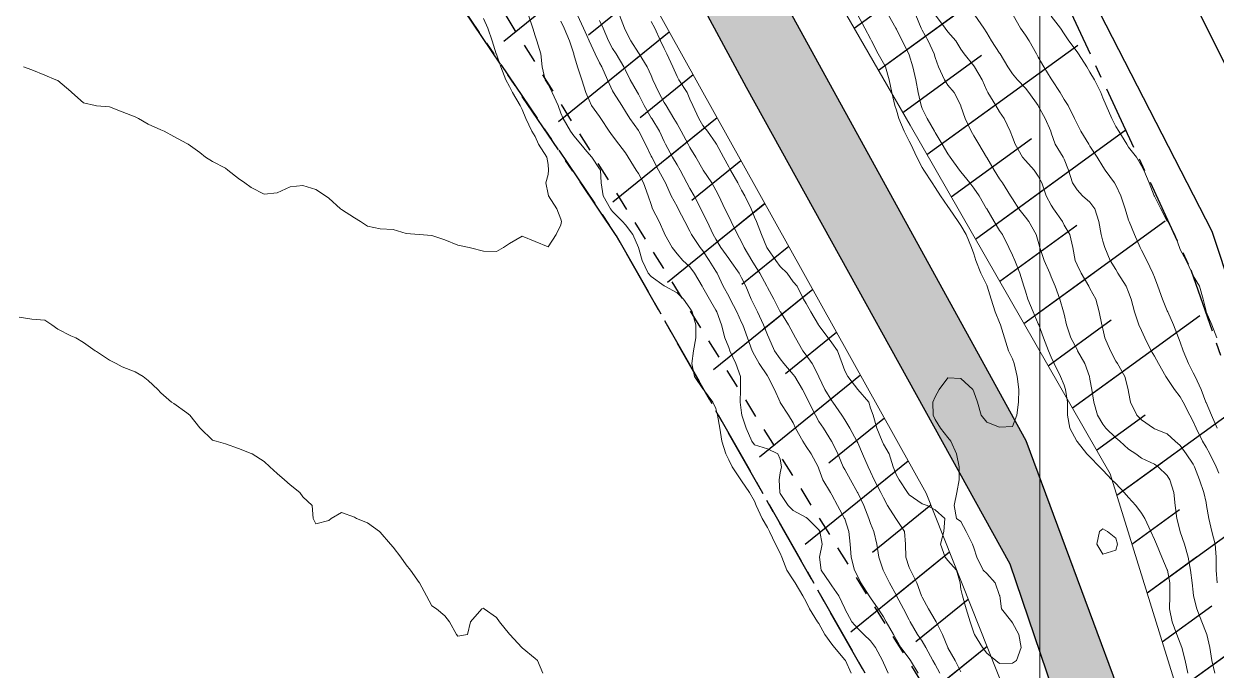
# Model space of a CAD drawing. Header units: centimetres. Extents: x 0 to 642158, y -847 to 649707.
# Drawn here: x 616927.44 to 616973.64, y 621017.87 to 621042.91 of the extents above; entities that cross this region are included whole.
import ezdxf

# ---------------------------------------------------------------- set-up
doc = ezdxf.new("R2010")
doc.units = ezdxf.units.CM
doc.header["$MEASUREMENT"] = 0
doc.linetypes.add('CENTERX2', pattern=[4, 2.5, -0.5, 0.5, -0.5])
doc.linetypes.add('JIS_02_0.7', pattern=[1.35, 0.75, -0.6])
for name, color, linetype, lineweight in [('MEV_grille', 254, 'Continuous', 9), ('MEV_schema paysager_V', 7, 'Continuous', 20), ('WAL_parcellaire agricole', 7, 'JIS_02_0.7', 25), ('WAL_topographie 0.5', 253, 'Continuous', 20)]:
    doc.layers.add(name, color=color, linetype=linetype, lineweight=lineweight)
doc.layers.add('MEV_schema paysager_Ha', color=7, linetype='Continuous', lineweight=25, transparency=0.13)
doc.layers.add('SPW_parcellaire cadastral', color=7, linetype='CENTERX2', lineweight=25, true_color=0xff0542)
doc.layers.add('XREF_SPW orthophoto A0 500e', color=7, linetype='Continuous')
picture_1 = doc.add_image_def('image2.png', size_in_pixel=(6614, 11023))

# ---------------------------------------------------------------- blocks, each defined once
blk = doc.blocks.new('*U112')
at = {"layer": 'MEV_grille', "transparency": 33554687}
blk.add_lwpolyline([(0, 1825.476), (0, -1825.476)], dxfattribs=at)
blk = doc.blocks.new('*U113')
at = {"layer": 'MEV_grille', "color": 0, "linetype": 'ByBlock', "lineweight": -2, "transparency": 16777216}
blk.add_blockref('*U112', (1600, 0), dxfattribs=at)

msp = doc.modelspace()

# ---------------------------------------------------------------- linework, layer by layer
at = {"layer": 'WAL_topographie 0.5'}
for points in [[(616945.75, 621034.089), (616946.028, 621034.25), (616946.25, 621034.404), (616946.75, 621034.692), (616947.25, 621034.479), (616947.75, 621034.281), (616948.062, 621034.75), (616948.25, 621035.125), (616948.269, 621035.25), (616948.25, 621035.35), (616948.096, 621035.75), (616947.765, 621036.25), (616947.75, 621036.321), (616947.665, 621036.75), (616947.75, 621037.083), (616947.77, 621037.25), (616947.75, 621037.464), (616947.701, 621037.75), (616947.381, 621038.25), (616947.25, 621038.554), (616947.125, 621038.75), (616946.889, 621039.25), (616946.75, 621039.591), (616946.67, 621039.75), (616946.372, 621040.25), (616946.25, 621040.491), (616946.118, 621040.75), (616945.923, 621041.25), (616945.75, 621041.74), (616945.745, 621041.75), (616945.581, 621042.25), (616945.419, 621042.75), (616945.25, 621043.118)], [(616959.496, 621017.75), (616959.278, 621018.25), (616959.25, 621018.278), (616958.854, 621018.75), (616958.75, 621018.884), (616958.473, 621019.25), (616958.25, 621019.681), (616958.198, 621019.75), (616957.889, 621020.25), (616957.75, 621020.525), (616957.621, 621020.75), (616957.321, 621021.25), (616957.25, 621021.377), (616957, 621021.75), (616956.808, 621022.25), (616956.75, 621022.406), (616956.571, 621022.75), (616956.332, 621023.25), (616956.25, 621023.396), (616956.054, 621023.75), (616955.815, 621024.25), (616955.75, 621024.417), (616955.56, 621024.75), (616955.25, 621025.205), (616955.218, 621025.25), (616954.881, 621025.75), (616954.75, 621026.021), (616954.644, 621026.25), (616954.491, 621026.75), (616954.403, 621027.25), (616954.321, 621027.75), (616954.25, 621028.015), (616954.142, 621028.25), (616953.771, 621028.75), (616953.75, 621028.777), (616953.428, 621029.25), (616953.317, 621029.75), (616953.384, 621030.25), (616953.477, 621030.75), (616953.476, 621031.25), (616953.333, 621031.75), (616953.25, 621031.901), (616953.005, 621032.25), (616952.75, 621032.49), (616952.28, 621032.75), (616952.25, 621032.765), (616951.75, 621033.119), (616951.63, 621033.25), (616951.404, 621033.75), (616951.252, 621034.25), (616951.25, 621034.254), (616951.035, 621034.75), (616950.75, 621035.131), (616950.637, 621035.25), (616950.25, 621035.639), (616950.166, 621035.75), (616949.886, 621036.25), (616949.805, 621036.75), (616949.779, 621037.25), (616949.75, 621037.302), (616949.452, 621037.75), (616949.25, 621037.964), (616949.017, 621038.25), (616948.75, 621038.573), (616948.618, 621038.75), (616948.336, 621039.25), (616948.25, 621039.458), (616948.137, 621039.75), (616947.906, 621040.25), (616947.75, 621040.565), (616947.64, 621040.75), (616947.518, 621041.25), (616947.473, 621041.75), (616947.318, 621042.25), (616947.25, 621042.456), (616947.165, 621042.75), (616946.999, 621043.25)], [(616962.09, 621017.75), (616961.799, 621018.25), (616961.75, 621018.32), (616961.428, 621018.75), (616961.25, 621019.046), (616961.136, 621019.25), (616960.857, 621019.75), (616960.75, 621019.945), (616960.538, 621020.25), (616960.25, 621020.671), (616960.196, 621020.75), (616959.874, 621021.25), (616959.75, 621021.503), (616959.629, 621021.75), (616959.497, 621022.25), (616959.462, 621022.75), (616959.41, 621023.25), (616959.25, 621023.73), (616959.242, 621023.75), (616958.964, 621024.25), (616958.75, 621024.671), (616958.692, 621024.75), (616958.4, 621025.25), (616958.25, 621025.671), (616958.219, 621025.75), (616957.95, 621026.25), (616957.75, 621026.538), (616957.619, 621026.75), (616957.344, 621027.25), (616957.25, 621027.461), (616957.072, 621027.75), (616956.75, 621028.247), (616956.748, 621028.25), (616956.523, 621028.75), (616956.272, 621029.25), (616956.25, 621029.277), (616955.93, 621029.75), (616955.75, 621030.072), (616955.664, 621030.25), (616955.48, 621030.75), (616955.298, 621031.25), (616955.25, 621031.348), (616955.06, 621031.75), (616954.805, 621032.25), (616954.75, 621032.36), (616954.543, 621032.75), (616954.302, 621033.25), (616954.25, 621033.333), (616954, 621033.75), (616953.75, 621034.114), (616953.641, 621034.25), (616953.315, 621034.75), (616953.25, 621034.881), (616953.053, 621035.25), (616952.798, 621035.75), (616952.75, 621035.833), (616952.519, 621036.25), (616952.303, 621036.75), (616952.25, 621036.847), (616952.033, 621037.25), (616951.767, 621037.75), (616951.75, 621037.788), (616951.533, 621038.25), (616951.266, 621038.75), (616951.25, 621038.776), (616950.917, 621039.25), (616950.75, 621039.524), (616950.608, 621039.75), (616950.287, 621040.25), (616950.25, 621040.323), (616950.048, 621040.75), (616949.841, 621041.25), (616949.75, 621041.407), (616949.572, 621041.75), (616949.341, 621042.25), (616949.25, 621042.464), (616949.13, 621042.75), (616948.893, 621043.25)], [(616962.932, 621017.75), (616962.75, 621018.09), (616962.666, 621018.25), (616962.395, 621018.75), (616962.25, 621018.99), (616962.074, 621019.25), (616961.788, 621019.75), (616961.75, 621019.817), (616961.522, 621020.25), (616961.259, 621020.75), (616961.25, 621020.768), (616960.979, 621021.25), (616960.75, 621021.726), (616960.737, 621021.75), (616960.568, 621022.25), (616960.497, 621022.75), (616960.378, 621023.25), (616960.25, 621023.556), (616960.184, 621023.75), (616959.991, 621024.25), (616959.75, 621024.748), (616959.749, 621024.75), (616959.472, 621025.25), (616959.25, 621025.643), (616959.192, 621025.75), (616958.978, 621026.25), (616958.75, 621026.732), (616958.74, 621026.75), (616958.421, 621027.25), (616958.25, 621027.513), (616958.114, 621027.75), (616957.857, 621028.25), (616957.75, 621028.478), (616957.615, 621028.75), (616957.311, 621029.25), (616957.25, 621029.33), (616956.889, 621029.75), (616956.75, 621029.935), (616956.53, 621030.25), (616956.301, 621030.75), (616956.25, 621030.864), (616956.104, 621031.25), (616955.869, 621031.75), (616955.75, 621031.991), (616955.628, 621032.25), (616955.416, 621032.75), (616955.25, 621033.072), (616955.152, 621033.25), (616954.806, 621033.75), (616954.75, 621033.825), (616954.442, 621034.25), (616954.25, 621034.567), (616954.146, 621034.75), (616953.913, 621035.25), (616953.75, 621035.578), (616953.668, 621035.75), (616953.411, 621036.25), (616953.25, 621036.539), (616953.133, 621036.75), (616952.868, 621037.25), (616952.75, 621037.447), (616952.572, 621037.75), (616952.305, 621038.25), (616952.25, 621038.357), (616952.065, 621038.75), (616951.768, 621039.25), (616951.75, 621039.279), (616951.471, 621039.75), (616951.25, 621040.186), (616951.213, 621040.25), (616950.929, 621040.75), (616950.75, 621041.122), (616950.692, 621041.25), (616950.385, 621041.75), (616950.25, 621041.963), (616950.088, 621042.25), (616949.886, 621042.75), (616949.75, 621043.05)], [(616963.75, 621017.808), (616963.524, 621018.25), (616963.25, 621018.741), (616963.246, 621018.75), (616963.043, 621019.25), (616962.787, 621019.75), (616962.75, 621019.812), (616962.489, 621020.25), (616962.25, 621020.706), (616962.229, 621020.75), (616962.046, 621021.25), (616961.791, 621021.75), (616961.75, 621021.845), (616961.621, 621022.25), (616961.606, 621022.75), (616961.563, 621023.25), (616961.25, 621023.712), (616961.226, 621023.75), (616960.911, 621024.25), (616960.75, 621024.551), (616960.651, 621024.75), (616960.386, 621025.25), (616960.25, 621025.552), (616960.155, 621025.75), (616959.938, 621026.25), (616959.75, 621026.686), (616959.721, 621026.75), (616959.449, 621027.25), (616959.25, 621027.573), (616959.135, 621027.75), (616958.793, 621028.25), (616958.75, 621028.313), (616958.483, 621028.75), (616958.25, 621029.242), (616958.247, 621029.25), (616957.987, 621029.75), (616957.75, 621030.079), (616957.623, 621030.25), (616957.344, 621030.75), (616957.25, 621030.916), (616957.072, 621031.25), (616956.754, 621031.75), (616956.75, 621031.756), (616956.499, 621032.25), (616956.25, 621032.702), (616956.226, 621032.75), (616955.957, 621033.25), (616955.75, 621033.582), (616955.643, 621033.75), (616955.352, 621034.25), (616955.25, 621034.464), (616955.089, 621034.75), (616954.845, 621035.25), (616954.75, 621035.451), (616954.607, 621035.75), (616954.372, 621036.25), (616954.25, 621036.468), (616954.095, 621036.75), (616953.765, 621037.25), (616953.75, 621037.274), (616953.473, 621037.75), (616953.25, 621038.124), (616953.177, 621038.25), (616952.911, 621038.75), (616952.75, 621039.041), (616952.629, 621039.25), (616952.325, 621039.75), (616952.25, 621039.873), (616952.049, 621040.25), (616951.817, 621040.75), (616951.75, 621040.907), (616951.59, 621041.25), (616951.279, 621041.75), (616951.25, 621041.795), (616950.963, 621042.25), (616950.75, 621042.658), (616950.71, 621042.75), (616950.521, 621043.25)], [(616959.75, 621043.25), (616960.028, 621042.75), (616960.25, 621042.329), (616960.287, 621042.25), (616960.544, 621041.75), (616960.75, 621041.392), (616960.825, 621041.25), (616960.973, 621040.75), (616961.067, 621040.25), (616961.188, 621039.75), (616961.25, 621039.572), (616961.346, 621039.25), (616961.553, 621038.75), (616961.75, 621038.368), (616961.808, 621038.25), (616962.036, 621037.75), (616962.25, 621037.351), (616962.313, 621037.25), (616962.635, 621036.75), (616962.75, 621036.576), (616962.96, 621036.25), (616963.25, 621035.843), (616963.313, 621035.75), (616963.639, 621035.25), (616963.75, 621035.101), (616963.958, 621034.75), (616964.166, 621034.25), (616964.25, 621034.006), (616964.326, 621033.75), (616964.526, 621033.25), (616964.75, 621032.788), (616964.767, 621032.75), (616964.917, 621032.25), (616965.075, 621031.75), (616965.25, 621031.347), (616965.286, 621031.25), (616965.435, 621030.75), (616965.591, 621030.25), (616965.75, 621029.932), (616965.808, 621029.75), (616965.928, 621029.25), (616965.989, 621028.75), (616965.986, 621028.25), (616965.912, 621027.75), (616965.75, 621027.319), (616965.25, 621027.282), (616964.75, 621027.476), (616964.541, 621027.75), (616964.387, 621028.25), (616964.25, 621028.65), (616964.207, 621028.75), (616963.75, 621029.177), (616963.25, 621029.2), (616962.904, 621028.75), (616962.75, 621028.464), (616962.662, 621028.25), (616962.674, 621027.75), (616962.75, 621027.588), (616962.962, 621027.25), (616963.25, 621026.888), (616963.357, 621026.75), (616963.579, 621026.25), (616963.678, 621025.75), (616963.682, 621025.25), (616963.59, 621024.75), (616963.487, 621024.25), (616963.578, 621023.75), (616963.75, 621023.63), (616963.953, 621023.25), (616964.197, 621022.75), (616964.25, 621022.609), (616964.364, 621022.25), (616964.613, 621021.75), (616964.75, 621021.622), (616965.083, 621021.25), (616965.25, 621020.767), (616965.254, 621020.75), (616965.329, 621020.25), (616965.722, 621019.75), (616965.75, 621019.71), (616965.998, 621019.25), (616966.08, 621018.75), (616965.904, 621018.25), (616965.75, 621018.143), (616965.25, 621018.125), (616965.107, 621018.25), (616964.75, 621018.526), (616964.593, 621018.75), (616964.279, 621019.25), (616964.25, 621019.318), (616964.103, 621019.75), (616963.956, 621020.25), (616963.817, 621020.75), (616963.75, 621021.01), (616963.716, 621021.25), (616963.582, 621021.75), (616963.25, 621022.124), (616963.145, 621022.25), (616962.957, 621022.75), (616963.086, 621023.25), (616963.126, 621023.75), (616962.75, 621024.083), (616962.442, 621024.25), (616962.25, 621024.311), (616961.75, 621024.66), (616961.684, 621024.75), (616961.356, 621025.25), (616961.25, 621025.434), (616961.13, 621025.75), (616960.971, 621026.25), (616960.75, 621026.628), (616960.697, 621026.75), (616960.494, 621027.25), (616960.351, 621027.75), (616960.25, 621028.029), (616960.179, 621028.25), (616959.75, 621028.75), (616959.75, 621028.75), (616959.368, 621029.25), (616959.25, 621029.475), (616959.146, 621029.75), (616958.969, 621030.25), (616958.75, 621030.551), (616958.611, 621030.75), (616958.25, 621031.223), (616958.234, 621031.25), (616957.94, 621031.75), (616957.75, 621032.078), (616957.656, 621032.25), (616957.399, 621032.75), (616957.25, 621032.924), (616957.011, 621033.25), (616956.75, 621033.507), (616956.579, 621033.75), (616956.25, 621034.211), (616956.229, 621034.25), (616956.021, 621034.75), (616955.831, 621035.25), (616955.75, 621035.428), (616955.619, 621035.75), (616955.381, 621036.25), (616955.25, 621036.464), (616955.102, 621036.75), (616954.817, 621037.25), (616954.75, 621037.376), (616954.545, 621037.75), (616954.278, 621038.25), (616954.25, 621038.292), (616953.931, 621038.75), (616953.75, 621038.981), (616953.592, 621039.25), (616953.359, 621039.75), (616953.25, 621039.997), (616953.137, 621040.25), (616952.825, 621040.75), (616952.75, 621040.871), (616952.581, 621041.25), (616952.356, 621041.75), (616952.25, 621041.956), (616952.104, 621042.25), (616951.884, 621042.75), (616951.75, 621043.002)], [(616960.932, 621017.75), (616960.75, 621018.156), (616960.714, 621018.25), (616960.444, 621018.75), (616960.25, 621019.007), (616959.986, 621019.25), (616959.75, 621019.486), (616959.519, 621019.75), (616959.253, 621020.25), (616959.25, 621020.256), (616959.019, 621020.75), (616958.75, 621021.146), (616958.67, 621021.25), (616958.338, 621021.75), (616958.27, 621022.25), (616958.375, 621022.75), (616958.289, 621023.25), (616958.25, 621023.311), (616957.804, 621023.75), (616957.75, 621023.787), (616957.25, 621024.054), (616957.052, 621024.25), (616956.75, 621024.717), (616956.735, 621024.75), (616956.705, 621025.25), (616956.75, 621025.522), (616956.795, 621025.75), (616956.75, 621026.052), (616956.659, 621026.25), (616956.25, 621026.451), (616955.75, 621026.606), (616955.647, 621026.75), (616955.43, 621027.25), (616955.266, 621027.75), (616955.25, 621027.837), (616955.194, 621028.25), (616955.205, 621028.75), (616955.203, 621029.25), (616955.028, 621029.75), (616954.794, 621030.25), (616954.75, 621030.375), (616954.6, 621030.75), (616954.477, 621031.25), (616954.292, 621031.75), (616954.25, 621031.825), (616954.004, 621032.25), (616953.75, 621032.703), (616953.719, 621032.75), (616953.423, 621033.25), (616953.25, 621033.494), (616952.977, 621033.75), (616952.75, 621034.007), (616952.556, 621034.25), (616952.278, 621034.75), (616952.25, 621034.811), (616952.052, 621035.25), (616951.795, 621035.75), (616951.75, 621035.911), (616951.634, 621036.25), (616951.453, 621036.75), (616951.25, 621037.11), (616951.163, 621037.25), (616950.855, 621037.75), (616950.75, 621037.918), (616950.489, 621038.25), (616950.25, 621038.578), (616950.114, 621038.75), (616949.799, 621039.25), (616949.75, 621039.328), (616949.44, 621039.75), (616949.25, 621040.169), (616949.22, 621040.25), (616949.065, 621040.75), (616948.889, 621041.25), (616948.75, 621041.731), (616948.745, 621041.75), (616948.583, 621042.25), (616948.375, 621042.75), (616948.25, 621043.023)], [(616927.417, 621041.25), (616927.75, 621041.132), (616928.25, 621040.92), (616928.678, 621040.75), (616928.75, 621040.715), (616929.25, 621040.29), (616929.298, 621040.25), (616929.75, 621039.854), (616930.204, 621039.75), (616930.25, 621039.741), (616930.75, 621039.694), (616931.25, 621039.5), (616931.75, 621039.31), (616931.875, 621039.25), (616932.25, 621039.031), (616932.75, 621038.81), (616932.87, 621038.75), (616933.25, 621038.552), (616933.75, 621038.276), (616933.802, 621038.25), (616934.25, 621037.925), (616934.476, 621037.75), (616934.75, 621037.577), (616935.25, 621037.318), (616935.347, 621037.25), (616935.75, 621036.921), (616936, 621036.75), (616936.25, 621036.579), (616936.75, 621036.311), (616937.25, 621036.361), (616937.75, 621036.604), (616938.25, 621036.652), (616938.75, 621036.491), (616939.132, 621036.25), (616939.25, 621036.155), (616939.709, 621035.75), (616939.75, 621035.725), (616940.25, 621035.393), (616940.476, 621035.25), (616940.75, 621035.08), (616941.25, 621034.972), (616941.75, 621034.944), (616942.25, 621034.79), (616942.75, 621034.75), (616942.75, 621034.75), (616943.25, 621034.719), (616943.75, 621034.541), (616944.25, 621034.339), (616944.694, 621034.25), (616944.75, 621034.236), (616945.25, 621034.105), (616945.75, 621034.089)], [(616927.25, 621031.543), (616927.75, 621031.478), (616928.25, 621031.436), (616928.521, 621031.25), (616928.75, 621031.083), (616929.25, 621030.83), (616929.445, 621030.75), (616929.75, 621030.573), (616930.204, 621030.25), (616930.25, 621030.217), (616930.75, 621029.885), (616931.019, 621029.75), (616931.25, 621029.63), (616931.75, 621029.429), (616932.054, 621029.25), (616932.25, 621029.1), (616932.625, 621028.75), (616932.75, 621028.615), (616933.163, 621028.25), (616933.25, 621028.209), (616933.75, 621027.846), (616933.867, 621027.75), (616934.25, 621027.264), (616934.264, 621027.25), (616934.75, 621026.788), (616934.886, 621026.75), (616935.25, 621026.642), (616935.75, 621026.462), (616936.25, 621026.273), (616936.287, 621026.25), (616936.75, 621025.952), (616936.962, 621025.75), (616937.25, 621025.489), (616937.542, 621025.25), (616937.75, 621025.047), (616938.129, 621024.75), (616938.25, 621024.591), (616938.607, 621024.25), (616938.644, 621023.75), (616938.75, 621023.544), (616939.25, 621023.673), (616939.341, 621023.75), (616939.75, 621023.975), (616940.25, 621023.796), (616940.321, 621023.75), (616940.75, 621023.583), (616941.212, 621023.25), (616941.25, 621023.221), (616941.643, 621022.75), (616941.75, 621022.638), (616942.048, 621022.25), (616942.25, 621021.958), (616942.417, 621021.75), (616942.75, 621021.266), (616942.764, 621021.25), (616943.044, 621020.75), (616943.25, 621020.361), (616943.431, 621020.25), (616943.75, 621019.981), (616943.927, 621019.75), (616944.2, 621019.25), (616944.25, 621019.19), (616944.625, 621019.25), (616944.75, 621019.75), (616944.75, 621019.75), (616945.178, 621020.25), (616945.25, 621020.279), (616945.279, 621020.25), (616945.75, 621019.917), (616945.871, 621019.75), (616946.25, 621019.269), (616946.263, 621019.25), (616946.733, 621018.75), (616946.75, 621018.735), (616947.25, 621018.319), (616947.336, 621018.25), (616947.553, 621017.75)], [(616969.821, 621022.75), (616969.75, 621022.519), (616969.25, 621022.365), (616969.024, 621022.75), (616969.125, 621023.25), (616969.25, 621023.351), (616969.436, 621023.25), (616969.75, 621022.99), (616969.821, 621022.75)]]:
    msp.add_lwpolyline(points, dxfattribs=at)

# ---------------------------------------------------------------- pictures from other files: only their frames are drawn
image = msp.add_image(picture_1, insert=(616830.845, 620745.783), size_in_units=(429.466, 715.756), dxfattribs=dict(brightness=75))
image.dxf.flags = 7

# ---------------------------------------------------------------- next in the draw order: wipeouts: each hides what was drawn before it
msp.add_wipeout([(616970.725, 621058.078), (616976.551, 621059.816), (616979.173, 621050.828), (617003.962, 621058.217), (617002.93, 621062.013), (617017.746, 621065.982), (617017.599, 621068.996), (617018.689, 621069.026), (617015.035, 621082.757), (617021.471, 621084.207), (617023.543, 621075.819), (617017.722, 621074.351), (617019.19, 621069.082), (617039.016, 621069.277), (617051.92, 621070.219), (617052.746, 621057.949), (617055.418, 621058.121), (617056.67, 621044.451), (617054.226, 621044.233), (617062.131, 621016.543), (617027.393, 621006.225), (617026.476, 621009.473), (617019.532, 621007.273), (617020.502, 621004.156), (616988.43, 620994.994), (616983.128, 621015.156), (616975.418, 621044.848), (616974.335, 621049.238), (616973.452, 621048.957), (616973.031, 621050.341)]).dxf.layer = 'XREF_SPW orthophoto A0 500e'

# ---------------------------------------------------------------- next in the draw order: hatches: boundary and pattern name
at = {"layer": 'MEV_schema paysager_Ha', "true_color": 0xffffff, "transparency": 33554687}
h = msp.add_hatch(color=7, dxfattribs=at)
h.dxf.hatch_style = 1
h.paths.add_polyline_path([(617076.957, 620775.289), (617077.201, 620777.105), (617077.126, 620779.957), (617075.099, 620784.986), (617072.172, 620790.466), (617067.368, 620798.797), (617064.065, 620804.577), (617056.243, 620818.296), (617050.046, 620830.95), (617047.611, 620836.834), (617045.379, 620844.037), (617042.362, 620852.742), (617037.909, 620861.649), (617028.342, 620880.123), (617020.095, 620896.123), (617010.198, 620916.411), (617002.446, 620933.73), (616993.044, 620956.493), (616983.642, 620978.596), (616973.25, 621002.678), (616968.962, 621012.244), (616965.663, 621021.976), (616955.436, 621040.45), (616945.21, 621059.419), (616940.921, 621068.986), (616935.478, 621077.398), (616927.231, 621088.119), (616919.756, 621098.032), (616908.594, 621115.419), (616899.05, 621136.883), (616888.424, 621173.846), (616877.62, 621211.722), (616864.401, 621250.858), (616862.596, 621274.031), (616860.047, 621301.222), (616858.914, 621326.713), (616859.197, 621346.539), (616860.896, 621376.279), (616861.463, 621404.886), (616860.613, 621429.244), (616859.48, 621444.822), (616854.948, 621465.215), (616849, 621490.706), (616837.671, 621532.058), (616829.74, 621571.711), (616822.943, 621588.705), (616820.394, 621592.954), (616812.463, 621606.549), (616808.781, 621634.306), (616806.798, 621652.15), (616807.931, 621670.56), (616809.064, 621685.289), (616812.18, 621684.156), (616809.914, 621652.433), (616812.18, 621634.873), (616813.879, 621615.896), (616816.995, 621605.7), (616822.943, 621593.52), (616829.174, 621581.341), (616832.006, 621572.561), (616837.954, 621544.521), (616851.266, 621492.689), (616857.498, 621468.614), (616860.896, 621451.903), (616862.879, 621435.758), (616864.295, 621409.984), (616863.729, 621378.545), (616862.029, 621341.724), (616862.313, 621319.632), (616865.428, 621273.181), (616866.561, 621255.621), (616870.995, 621241.549), (616880.863, 621212.431), (616888.067, 621186.88), (616893.901, 621167.537), (616903.21, 621136.7), (616913.794, 621113.645), (616922.701, 621099.354), (616933.688, 621085.113), (616938.674, 621078.225), (616946.15, 621064.154), (616956.913, 621043.761), (616966.26, 621026.766), (616969.942, 621016.853), (616981.555, 620991.079), (616995.15, 620956.807), (617005.346, 620932.732), (617016.676, 620908.941), (617026.306, 620890.247), (617038.202, 620866.455), (617044.999, 620853.993), (617049.248, 620839.831), (617054.346, 620826.519), (617065.959, 620806.409), (617077.565, 620785.227), (617080.472, 620780.563), (617081.622, 620779.211), (617083.041, 620778.332)])
at = {"layer": 'MEV_schema paysager_Ha', "transparency": 33554687}
h = msp.add_hatch(dxfattribs=at)
h.set_pattern_fill('ANSI31', color=60, scale=30, angle=354)
h.paths.add_polyline_path([(616763.793, 621237.399), (616780.361, 621223.636), (616806.73, 621203.109), (616835.432, 621183.048), (616849.2, 621170.918), (616860.426, 621161.465), (616877.021, 621145.92), (616895.432, 621126.667), (616906.244, 621113.266), (616915.551, 621100.874), (616925.104, 621088.577), (616933.769, 621076.473), (616936.099, 621075.05), (616937.977, 621072.979), (616937.912, 621070.973), (616937.135, 621069.225), (616936.358, 621067.608), (616937.135, 621064.501), (616940.76, 621060.683), (616945.227, 621056.8), (616947.105, 621052.206), (616962.41, 621024.728), (616974.109, 620995.255), (616988.613, 620964.831), (617000.873, 620934.818), (616994.034, 620945.287), (616980.56, 620976.65), (616967.841, 621003.399), (616952.474, 621032.764), (616936.299, 621056.62), (616930.996, 621060.508), (616927.549, 621064.307), (616925.604, 621066.074), (616925.516, 621067.841), (616925.125, 621068.86), (616924.852, 621069.499), (616924.487, 621070.183), (616924.304, 621071.324), (616923.391, 621073.103), (616922.341, 621073.925), (616921.096, 621075.97), (616919.417, 621078.356), (616911.722, 621092.304), (616907.214, 621097.272), (616901.665, 621105.707), (616893.69, 621116.453), (616882.131, 621129.394), (616872.652, 621139.563), (616858.571, 621155.492), (616844.444, 621168.426), (616830.582, 621180.304), (616816.719, 621190.861), (616800.357, 621202.226), (616786.054, 621214.304), (616772.55, 621226.115), (616757.239, 621240.336), (616751.019, 621247.072), (616746.267, 621252.771), (616748.773, 621253.031), (616755.597, 621245.259), (616761.904, 621239.386)])
h = msp.add_hatch(dxfattribs=at)
h.set_pattern_fill('ANSI31', color=60, scale=15, angle=354)
h.paths.add_polyline_path([(616763.793, 621237.399), (616780.361, 621223.636), (616806.73, 621203.109), (616835.432, 621183.048), (616849.2, 621170.918), (616860.426, 621161.465), (616877.021, 621145.92), (616895.432, 621126.667), (616906.244, 621113.266), (616915.551, 621100.874), (616925.104, 621088.577), (616933.769, 621076.473), (616936.099, 621075.05), (616937.977, 621072.979), (616937.912, 621070.973), (616937.135, 621069.225), (616936.358, 621067.608), (616937.135, 621064.501), (616940.76, 621060.683), (616945.227, 621056.8), (616947.105, 621052.206), (616962.41, 621024.728), (616974.109, 620995.255), (616988.613, 620964.831), (617000.873, 620934.818), (616995.278, 620946.197), (616981.322, 620977.591), (616968.949, 621004.724), (616954.95, 621033.47), (616939.273, 621058.598), (616934.212, 621062.775), (616932.292, 621066.548), (616932.356, 621068.019), (616932.484, 621070.385), (616932.676, 621072.303), (616931.333, 621074.286), (616929.926, 621075.948), (616928.134, 621077.547), (616926.215, 621078.186), (616923.976, 621080.872), (616915.079, 621094.601), (616910.377, 621100.394), (616904.363, 621108.155), (616896.709, 621119.194), (616884.982, 621132.444), (616875.303, 621142.281), (616859.978, 621158.245), (616846.267, 621170.017), (616832.7, 621182.018), (616818.337, 621192.934), (616802.115, 621203.987), (616787.085, 621215.761), (616773.725, 621227.447), (616758.184, 621241.318), (616751.756, 621248.212), (616746.267, 621252.771), (616748.773, 621253.031), (616755.597, 621245.259), (616761.904, 621239.386)])
h = msp.add_hatch(dxfattribs=at)
h.set_pattern_fill('ANSI31', color=60, scale=30, angle=351)
h.paths.add_polyline_path([(616875.009, 621239.839), (616881.874, 621229.81), (616886.45, 621221.893), (616888.914, 621212.275), (616893.321, 621190.809), (616897.189, 621179.05), (616907.993, 621151.58), (616917.109, 621129.424), (616929.889, 621106.642), (616946.16, 621080.317), (616949.697, 621074.039), (616954.461, 621066.102), (616970.722, 621037.835), (616976.752, 621021.411), (616980.026, 621010.154), (616982.854, 620999.006), (616989.654, 620982.876), (616995.508, 620967.769), (616999.131, 620959.573), (617008.258, 620938.09), (617012.245, 620928.983), (617006.707, 620935.343), (617001.767, 620944.62), (616986.247, 620981.031), (616974.528, 621009.365), (616969.536, 621025.48), (616961.782, 621038.985), (616953.793, 621052.843), (616948.624, 621065.291), (616943.572, 621072.338), (616939.46, 621079.501), (616933.339, 621087.695), (616925.21, 621101.403), (616919.298, 621110.267), (616914.617, 621117.983), (616909.523, 621128.986), (616904.832, 621137.752), (616902.895, 621142.645), (616900.855, 621153.449), (616896.267, 621165.681), (616894.227, 621175.466), (616888.652, 621193.859), (616882.864, 621212.223), (616878.837, 621226.562), (616877.632, 621230.778), (616875.619, 621237.576)])
h = msp.add_hatch(dxfattribs=at)
h.set_pattern_fill('ANSI31', color=60, scale=15, angle=351)
h.paths.add_polyline_path([(616875.009, 621239.839), (616880.056, 621228.321), (616883.246, 621219.665), (616885.677, 621210.097), (616891.45, 621190.962), (616895.4, 621178.509), (616904.363, 621150.017), (616913.902, 621126.919), (616927.359, 621104.657), (616942.855, 621079.785), (616947.381, 621071.265), (616954.192, 621058.974), (616967.867, 621036.168), (616973.007, 621021.906), (616975.995, 621012.026), (616979.672, 621000.423), (616985.533, 620986.177), (616992.732, 620968.731), (616997.119, 620959.334), (617006.326, 620938.311), (617012.245, 620928.983), (617006.707, 620935.343), (617001.767, 620944.62), (616986.247, 620981.031), (616974.528, 621009.365), (616969.536, 621025.48), (616961.782, 621038.985), (616953.793, 621052.843), (616948.624, 621065.291), (616943.572, 621072.338), (616939.46, 621079.501), (616933.339, 621087.695), (616925.21, 621101.403), (616919.298, 621110.267), (616914.617, 621117.983), (616909.523, 621128.986), (616904.832, 621137.752), (616902.895, 621142.645), (616900.855, 621153.449), (616896.267, 621165.681), (616894.227, 621175.466), (616888.652, 621193.859), (616882.864, 621212.223), (616878.837, 621226.562), (616877.632, 621230.778), (616875.619, 621237.576)])

# ---------------------------------------------------------------- next in the draw order: linework, layer by layer
for points in [[(616890.959, 621213.024), (616905.657, 621163.442), (616915.478, 621137.177), (616918.331, 621128.721), (616930.292, 621108.228), (616939.202, 621093.67), (616946.947, 621080.099), (616953.326, 621069.67), (616962.71, 621054.308), (616967.923, 621045.7), (616973.475, 621034.879), (616976.694, 621025.181), (616980.085, 621013.721), (616984.727, 620999.055), (616988.811, 620988.842), (616998.458, 620963.636), (617005.585, 620947.723), (617013.167, 620930.996)], [(617002.446, 620933.73), (616993.044, 620956.493), (616983.642, 620978.596), (616973.25, 621002.678), (616968.962, 621012.244), (616965.663, 621021.976), (616955.436, 621040.45), (616945.21, 621059.419), (616940.921, 621068.986), (616935.478, 621077.398), (616927.231, 621088.119), (616919.756, 621098.032), (616908.594, 621115.419), (616899.05, 621136.883), (616888.424, 621173.846)], [(616893.901, 621167.537), (616903.21, 621136.7), (616913.794, 621113.645), (616922.701, 621099.354), (616933.688, 621085.113), (616938.674, 621078.225), (616946.15, 621064.154), (616956.913, 621043.761), (616966.26, 621026.766), (616969.942, 621016.853), (616981.555, 620991.079), (616995.15, 620956.807), (617005.346, 620932.732), (617016.676, 620908.941), (617026.306, 620890.247), (617038.202, 620866.455), (617044.999, 620853.993), (617049.248, 620839.831), (617054.346, 620826.519), (617065.959, 620806.409), (617077.565, 620785.227)], [(617016.633, 620934.812), (617010.519, 620947.98), (617007.218, 620955.828), (617006.52, 620959.235), (617008.724, 620965.501), (617011.045, 620971.651), (617007.564, 620972.231), (617005.823, 620968.054), (617003.619, 620966.545), (617001.598, 620966.976), (616999.404, 620970.346), (616997.314, 620975.329), (616990.674, 620989.94), (616988.455, 620995.107), (616984.724, 621008.064), (616980.876, 621022.122), (616977.147, 621035.06), (616971.536, 621046.26), (616965.791, 621055.661), (616958.713, 621066.221), (616954.469, 621073.158)]]:
    msp.add_lwpolyline(points)
at = {"layer": 'MEV_schema paysager_V', "color": 60}
for points in [[(617012.245, 620928.983), (617006.707, 620935.343), (617001.767, 620944.62), (616986.247, 620981.031), (616974.528, 621009.365), (616969.536, 621025.48), (616961.782, 621038.985), (616953.793, 621052.843), (616948.624, 621065.291), (616943.572, 621072.338), (616939.46, 621079.501), (616933.339, 621087.695), (616925.21, 621101.403), (616919.298, 621110.267), (616914.617, 621117.983), (616909.523, 621128.986), (616904.832, 621137.752), (616902.895, 621142.645), (616900.855, 621153.449), (616896.267, 621165.681)], [(616895.432, 621126.667), (616906.244, 621113.266), (616915.551, 621100.874), (616925.104, 621088.577), (616933.769, 621076.473), (616936.099, 621075.05), (616937.977, 621072.979), (616937.912, 621070.973), (616937.135, 621069.225), (616936.358, 621067.608), (616937.135, 621064.501), (616940.76, 621060.683), (616945.227, 621056.8), (616947.105, 621052.206), (616962.41, 621024.728), (616974.109, 620995.255), (616988.613, 620964.831), (617000.873, 620934.818)]]:
    msp.add_lwpolyline(points, dxfattribs=at)
at = {"layer": 'SPW_parcellaire cadastral'}
for points in [[(617069.693, 620775.462), (617042.312, 620836.61), (617036.267, 620850.114), (617034.006, 620855.163), (617017.558, 620891.904), (616974.006, 620989.185), (616961.91, 621014.447), (616950.392, 621034.719), (616936.965, 621054.591), (616923.841, 621069.865), (616923.568, 621072.35), (616921.936, 621074.869), (616902.276, 621105.214), (616875.163, 621136.929), (616841.151, 621171.07), (616825.651, 621183.795), (616803.88, 621199.445), (616783.079, 621216.904), (616753.119, 621246.609), (616755.27, 621248.854), (616758.203, 621251.915), (616759.547, 621253.317)], [(616890.69, 621210.508), (616901.351, 621171.858), (616917.917, 621128.693), (616934.422, 621099.917), (616956.278, 621063.795), (616966.005, 621047.649), (616972.661, 621033.385), (616986.247, 620994.34), (616997.161, 620964.756), (617007.16, 620943.302), (617040.432, 620860.63), (617055.251, 620825.321), (617059.419, 620816.807), (617066.122, 620806.324), (617073.9, 620794.216)], [(616880.187, 621061.203), (616897.065, 621067.074), (616923.841, 621069.865), (616936.965, 621054.591), (616950.392, 621034.719), (616961.91, 621014.447), (616974.006, 620989.185), (617017.558, 620891.904), (616967.384, 620874.284), (616880.187, 621061.203)]]:
    msp.add_lwpolyline(points, dxfattribs=at)
at = {"layer": 'WAL_parcellaire agricole'}
msp.add_lwpolyline([(616966.956, 620874.471), (616882.032, 621056.075), (616911.947, 621060.799), (616933.276, 621058.86), (616934.659, 621057.23), (616941.11, 621051.25), (616962.856, 621016.386), (617019.204, 620893.394), (616966.956, 620874.471)], dxfattribs=at)
at = {"layer": 'WAL_topographie 0.5'}
for points in [[(616960.938, 621043.25), (616961.228, 621042.75), (616961.25, 621042.71), (616961.476, 621042.25), (616961.734, 621041.75), (616961.75, 621041.708), (616961.89, 621041.25), (616962.003, 621040.75), (616962.098, 621040.25), (616962.209, 621039.75), (616962.25, 621039.636), (616962.441, 621039.25), (616962.724, 621038.75), (616962.75, 621038.706), (616963.019, 621038.25), (616963.25, 621037.881), (616963.33, 621037.75), (616963.698, 621037.25), (616963.75, 621037.186), (616964.096, 621036.75), (616964.25, 621036.543), (616964.46, 621036.25), (616964.747, 621035.75), (616964.75, 621035.745), (616965.042, 621035.25), (616965.25, 621034.909), (616965.358, 621034.75), (616965.614, 621034.25), (616965.75, 621033.958), (616965.835, 621033.75), (616966.03, 621033.25), (616966.19, 621032.75), (616966.25, 621032.563), (616966.349, 621032.25), (616966.547, 621031.75), (616966.75, 621031.285), (616966.764, 621031.25), (616966.953, 621030.75), (616967.148, 621030.25), (616967.25, 621030.003), (616967.364, 621029.75), (616967.607, 621029.25), (616967.75, 621028.915), (616967.809, 621028.75), (616967.886, 621028.25), (616967.887, 621027.75), (616967.969, 621027.25), (616968.238, 621026.75), (616968.25, 621026.732), (616968.632, 621026.25), (616968.75, 621026.142), (616969.116, 621025.75), (616969.25, 621025.626), (616969.6, 621025.25), (616969.75, 621025.108), (616970.079, 621024.75), (616970.25, 621024.558), (616970.533, 621024.25), (616970.75, 621023.953), (616970.882, 621023.75), (616971.111, 621023.25), (616971.25, 621022.938), (616971.327, 621022.75), (616971.543, 621022.25), (616971.75, 621021.764), (616971.755, 621021.75), (616971.85, 621021.25), (616971.848, 621020.75), (616971.84, 621020.25), (616971.939, 621019.75), (616972.121, 621019.25), (616972.25, 621018.922), (616972.308, 621018.75), (616972.437, 621018.25), (616972.54, 621017.75)], [(616962.005, 621043.25), (616962.213, 621042.75), (616962.25, 621042.672), (616962.484, 621042.25), (616962.712, 621041.75), (616962.75, 621041.616), (616962.876, 621041.25), (616963.112, 621040.75), (616963.25, 621040.543), (616963.485, 621040.25), (616963.743, 621039.75), (616963.75, 621039.731), (616963.916, 621039.25), (616964.153, 621038.75), (616964.25, 621038.577), (616964.444, 621038.25), (616964.744, 621037.75), (616964.75, 621037.741), (616965.033, 621037.25), (616965.25, 621036.909), (616965.358, 621036.75), (616965.678, 621036.25), (616965.75, 621036.129), (616966.001, 621035.75), (616966.25, 621035.429), (616966.386, 621035.25), (616966.667, 621034.75), (616966.75, 621034.478), (616966.813, 621034.25), (616966.98, 621033.75), (616967.192, 621033.25), (616967.25, 621033.107), (616967.408, 621032.75), (616967.582, 621032.25), (616967.731, 621031.75), (616967.75, 621031.672), (616967.847, 621031.25), (616968.016, 621030.75), (616968.25, 621030.295), (616968.275, 621030.25), (616968.552, 621029.75), (616968.731, 621029.25), (616968.75, 621029.147), (616968.824, 621028.75), (616968.9, 621028.25), (616969.042, 621027.75), (616969.25, 621027.4), (616969.365, 621027.25), (616969.75, 621026.878), (616969.904, 621026.75), (616970.25, 621026.438), (616970.529, 621026.25), (616970.75, 621026.089), (616971.25, 621025.85), (616971.401, 621025.75), (616971.75, 621025.412), (616971.85, 621025.25), (616972.005, 621024.75), (616972.058, 621024.25), (616972.118, 621023.75), (616972.243, 621023.25), (616972.25, 621023.229), (616972.411, 621022.75), (616972.555, 621022.25), (616972.654, 621021.75), (616972.714, 621021.25), (616972.75, 621020.897), (616972.767, 621020.75), (616972.893, 621020.25), (616973.093, 621019.75), (616973.25, 621019.324), (616973.279, 621019.25), (616973.402, 621018.75), (616973.474, 621018.25), (616973.588, 621017.75)], [(616962.772, 621043.25), (616963.137, 621042.75), (616963.25, 621042.608), (616963.548, 621042.25), (616963.75, 621041.929), (616963.875, 621041.75), (616964.25, 621041.287), (616964.279, 621041.25), (616964.569, 621040.75), (616964.75, 621040.329), (616964.79, 621040.25), (616965.098, 621039.75), (616965.25, 621039.509), (616965.431, 621039.25), (616965.66, 621038.75), (616965.75, 621038.521), (616965.853, 621038.25), (616966.142, 621037.75), (616966.25, 621037.622), (616966.584, 621037.25), (616966.75, 621037.018), (616966.884, 621036.75), (616967.053, 621036.25), (616967.25, 621035.892), (616967.338, 621035.75), (616967.682, 621035.25), (616967.75, 621035.115), (616967.975, 621034.75), (616968.089, 621034.25), (616968.175, 621033.75), (616968.25, 621033.583), (616968.405, 621033.25), (616968.711, 621032.75), (616968.75, 621032.665), (616968.974, 621032.25), (616969.111, 621031.75), (616969.21, 621031.25), (616969.25, 621031.094), (616969.33, 621030.75), (616969.547, 621030.25), (616969.75, 621029.846), (616969.817, 621029.75), (616970.1, 621029.25), (616970.234, 621028.75), (616970.25, 621028.659), (616970.326, 621028.25), (616970.573, 621027.75), (616970.75, 621027.572), (616971.208, 621027.25), (616971.25, 621027.229), (616971.75, 621027.035), (616972.049, 621026.75), (616972.25, 621026.583), (616972.485, 621026.25), (616972.75, 621025.853), (616972.805, 621025.75), (616973.001, 621025.25), (616973.164, 621024.75), (616973.25, 621024.364), (616973.273, 621024.25), (616973.358, 621023.75), (616973.481, 621023.25), (616973.603, 621022.75), (616973.646, 621022.25), (616973.638, 621021.75), (616973.677, 621021.25)], [(616964.287, 621043.25), (616964.639, 621042.75), (616964.75, 621042.572), (616964.94, 621042.25), (616965.25, 621041.783), (616965.271, 621041.75), (616965.568, 621041.25), (616965.75, 621040.982), (616965.94, 621040.75), (616966.25, 621040.425), (616966.386, 621040.25), (616966.745, 621039.75), (616966.75, 621039.742), (616967.022, 621039.25), (616967.23, 621038.75), (616967.25, 621038.692), (616967.409, 621038.25), (616967.715, 621037.75), (616967.75, 621037.676), (616967.926, 621037.25), (616968.075, 621036.75), (616968.25, 621036.478), (616968.464, 621036.25), (616968.75, 621036.009), (616968.937, 621035.75), (616969.09, 621035.25), (616969.188, 621034.75), (616969.25, 621034.497), (616969.33, 621034.25), (616969.529, 621033.75), (616969.75, 621033.391), (616969.83, 621033.25), (616970.152, 621032.75), (616970.25, 621032.514), (616970.354, 621032.25), (616970.483, 621031.75), (616970.649, 621031.25), (616970.75, 621031.031), (616970.874, 621030.75), (616971.128, 621030.25), (616971.25, 621030.04), (616971.408, 621029.75), (616971.698, 621029.25), (616971.75, 621029.178), (616972.033, 621028.75), (616972.25, 621028.465), (616972.367, 621028.25), (616972.621, 621027.75), (616972.75, 621027.502), (616972.862, 621027.25), (616973.108, 621026.75), (616973.25, 621026.517), (616973.399, 621026.25), (616973.642, 621025.75), (616973.75, 621025.505)], [(616965.772, 621043.25), (616966.063, 621042.75), (616966.25, 621042.473), (616966.397, 621042.25), (616966.674, 621041.75), (616966.75, 621041.618), (616966.963, 621041.25), (616967.25, 621040.788), (616967.276, 621040.75), (616967.6, 621040.25), (616967.75, 621039.989), (616967.903, 621039.75), (616968.151, 621039.25), (616968.25, 621039.034), (616968.392, 621038.75), (616968.706, 621038.25), (616968.75, 621038.179), (616969.029, 621037.75), (616969.25, 621037.391), (616969.346, 621037.25), (616969.698, 621036.75), (616969.75, 621036.666), (616969.945, 621036.25), (616970.111, 621035.75), (616970.25, 621035.311), (616970.271, 621035.25), (616970.477, 621034.75), (616970.703, 621034.25), (616970.75, 621034.149), (616970.954, 621033.75), (616971.19, 621033.25), (616971.25, 621033.098), (616971.38, 621032.75), (616971.567, 621032.25), (616971.75, 621031.795), (616971.769, 621031.75), (616971.991, 621031.25), (616972.187, 621030.75), (616972.25, 621030.585), (616972.366, 621030.25), (616972.573, 621029.75), (616972.75, 621029.399), (616972.827, 621029.25), (616973.066, 621028.75), (616973.247, 621028.25), (616973.25, 621028.242), (616973.462, 621027.75), (616973.678, 621027.25)], [(616967.25, 621043.207), (616967.604, 621042.75), (616967.75, 621042.532), (616967.937, 621042.25), (616968.25, 621041.831), (616968.307, 621041.75), (616968.627, 621041.25), (616968.75, 621041.048), (616968.924, 621040.75), (616969.172, 621040.25), (616969.25, 621040.053), (616969.386, 621039.75), (616969.595, 621039.25), (616969.75, 621038.942), (616969.867, 621038.75), (616970.176, 621038.25), (616970.25, 621038.141), (616970.557, 621037.75), (616970.75, 621037.412), (616970.839, 621037.25), (616971.05, 621036.75), (616971.244, 621036.25), (616971.25, 621036.236), (616971.496, 621035.75), (616971.75, 621035.272), (616971.764, 621035.25), (616972.039, 621034.75), (616972.221, 621034.25), (616972.25, 621034.172), (616972.478, 621033.75), (616972.71, 621033.25), (616972.75, 621033.154), (616972.991, 621032.75), (616973.14, 621032.25), (616973.25, 621031.785), (616973.26, 621031.75), (616973.478, 621031.25), (616973.668, 621030.75)]]:
    msp.add_lwpolyline(points, dxfattribs=at)

# ---------------------------------------------------------------- next in the draw order: block references
at = {"layer": 'MEV_grille', "transparency": 33554687}
msp.add_blockref('*U113', (615366.814, 620593.644), dxfattribs=at)

doc.saveas('drawing.dxf')
